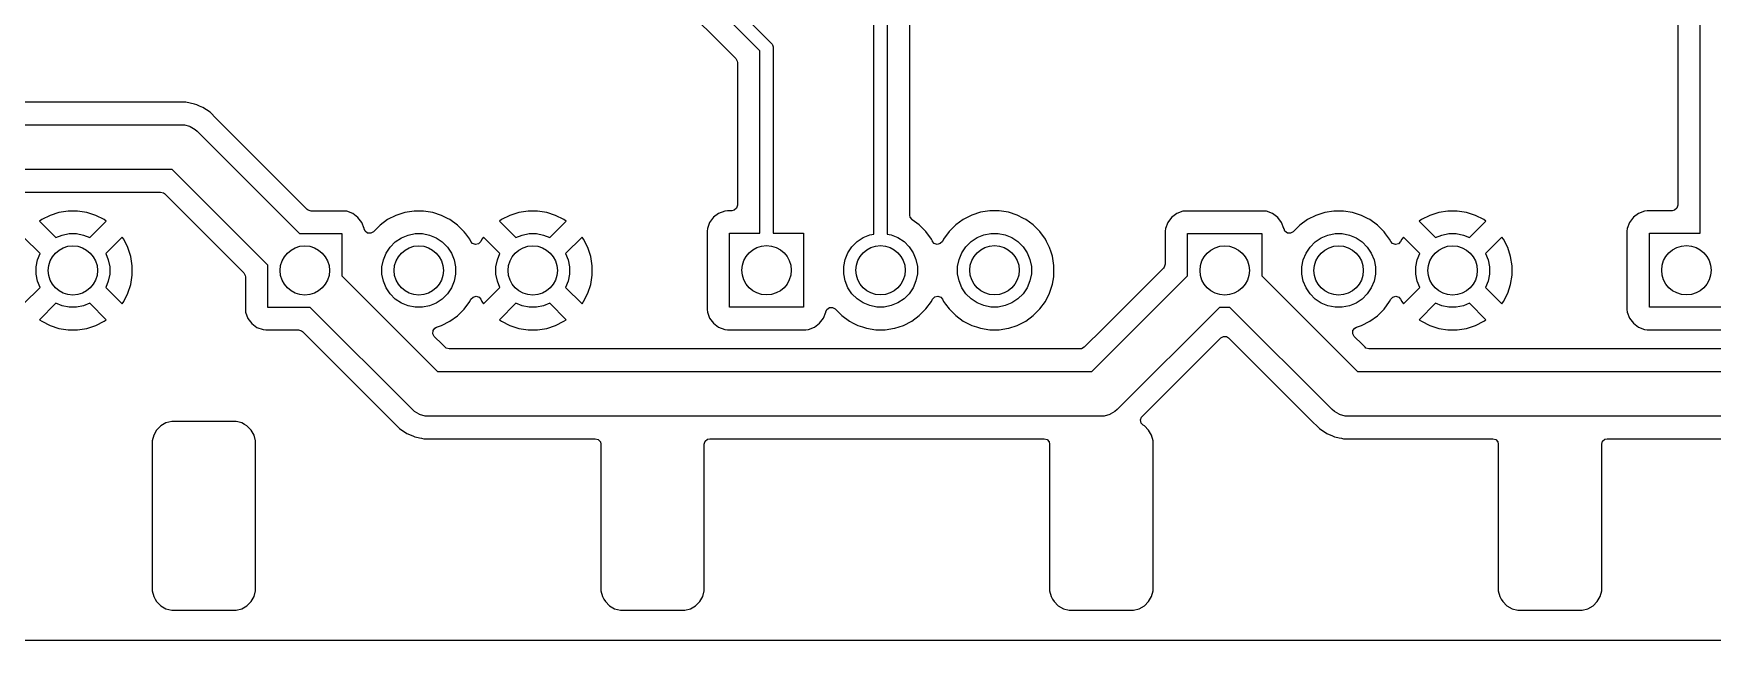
# Model space of a CAD drawing. Extents: x 103 to 241, y -131 to -73.
# Drawn here: x 150.2 to 187.62, y -131.5 to -117.97 of the extents above; entities that cross this region are included whole.
import ezdxf

# ---------------------------------------------------------------- set-up
doc = ezdxf.new("R2010")
doc.units = 0
doc.layers.add('BLACK', color=7, linetype='CONTINUOUS')

msp = doc.modelspace()

# ---------------------------------------------------------------- linework, layer by layer
at = {"layer": 'BLACK', "linetype": 'CONTINUOUS'}
for p, q in [((187.35, -122.42), (187.35, -113.6)), ((186.8495, -114.163732), (186.8495, -121.7955)), ((166.39, -118.352132), (163.937868, -115.9)), ((164.106066, -115.643934), (166.646066, -118.183934)), ((163.766873, -116.436819), (165.853181, -118.523127)), ((168.93, -122.437724), (168.93, -117.642132)), ((169.23, -117.58), (169.23, -122.437724)), ((169.7305, -122.016025), (169.7305, -117.515928)), ((166.646066, -118.183934), (166.664721, -118.206664)), ((166.664721, -118.206664), (166.668759, -118.216414)), ((166.668759, -118.216414), (166.687118, -118.260736)), ((165.853181, -118.523127), (165.886666, -118.58445)), ((165.886666, -118.58445), (165.8895, -118.610808)), ((166.39, -122.42), (166.39, -118.352132)), ((166.687118, -118.260736), (166.69, -118.29)), ((166.69, -118.29), (166.69, -122.42)), ((165.8895, -118.610808), (165.8895, -121.7955)), ((153.598541, -119.4995), (130.921459, -119.4995)), ((153.598544, -119.4995), (153.598541, -119.4995)), ((153.695188, -119.518724), (153.598544, -119.4995)), ((153.791828, -119.537946), (153.695188, -119.518724)), ((153.791832, -119.537948), (153.791828, -119.537946)), ((153.791836, -119.537949), (153.791832, -119.537948)), ((153.845165, -119.560038), (153.791836, -119.537949)), ((153.901315, -119.583296), (153.845165, -119.560038)), ((153.973911, -119.613366), (153.901315, -119.583296)), ((153.97392, -119.613371), (153.973911, -119.613366)), ((154.13778, -119.722859), (153.97392, -119.613371)), ((154.137781, -119.72286), (154.13778, -119.722859)), ((154.137782, -119.722861), (154.137781, -119.72286)), ((154.277139, -119.862218), (154.137782, -119.722861)), ((131.02, -120), (153.5, -120)), ((153.5, -120), (153.565248, -120.004277)), ((153.565248, -120.004277), (153.565263, -120.004277)), ((153.565263, -120.004277), (153.677608, -120.03438)), ((153.677608, -120.03438), (153.691342, -120.03806)), ((153.691342, -120.03806), (153.804381, -120.103323)), ((153.804381, -120.103323), (153.804396, -120.103338)), ((153.804396, -120.103338), (153.853553, -120.146447)), ((154.277139, -119.862219), (154.277139, -119.862218)), ((154.284206, -119.869286), (154.277139, -119.862219)), ((154.284209, -119.869289), (154.284206, -119.869285)), ((154.284206, -119.869285), (154.284206, -119.869286)), ((156.303102, -121.888181), (154.284209, -119.869289)), ((153.853553, -120.146447), (156.132107, -122.425)), ((153.292894, -121), (131.227107, -121)), ((155.425, -123.132106), (153.292894, -121)), ((131.485783, -121.5005), (153.034218, -121.5005)), ((153.034218, -121.5005), (153.101257, -121.520185)), ((153.101257, -121.520185), (153.121899, -121.536819)), ((153.121899, -121.536819), (154.888181, -123.303102)), ((150.769727, -121.957626), (150.571372, -122.022075)), ((150.975721, -121.925), (150.769727, -121.957626)), ((151.184279, -121.925), (150.975721, -121.925)), ((151.390272, -121.957626), (151.184279, -121.925)), ((151.588627, -122.022075), (151.390272, -121.957626)), ((156.323744, -121.904815), (156.303102, -121.888181)), ((156.390783, -121.9245), (156.323744, -121.904815)), ((157.122865, -121.9245), (156.390783, -121.9245)), ((157.122873, -121.9245), (157.122865, -121.9245)), ((157.122881, -121.9245), (157.122873, -121.9245)), ((157.122883, -121.924501), (157.122881, -121.9245)), ((157.182483, -121.930908), (157.122883, -121.924501)), ((157.317328, -121.981202), (157.182482, -121.930908)), ((157.182482, -121.930908), (157.182483, -121.930908)), ((158.47961, -121.957137), (158.281179, -122.021612)), ((158.685676, -121.9245), (158.47961, -121.957137)), ((158.685681, -121.9245), (158.685676, -121.9245)), ((158.894319, -121.9245), (158.685681, -121.9245)), ((158.894324, -121.9245), (158.894319, -121.9245)), ((159.100389, -121.957137), (158.894324, -121.9245)), ((159.29882, -122.021612), (159.100389, -121.957137)), ((161.019727, -121.957626), (160.821372, -122.022075)), ((161.225721, -121.925), (161.019727, -121.957626)), ((161.434279, -121.925), (161.225721, -121.925)), ((161.640272, -121.957626), (161.434279, -121.925)), ((161.838627, -122.022075), (161.640272, -121.957626)), ((165.607516, -121.925908), (165.472671, -121.976202)), ((165.667123, -121.919501), (165.607516, -121.925908)), ((165.66713, -121.9195), (165.667123, -121.919501)), ((165.765501, -121.9195), (165.66713, -121.9195)), ((165.817011, -121.908294), (165.765501, -121.9195)), ((165.869815, -121.862539), (165.817011, -121.908294)), ((165.8895, -121.7955), (165.869815, -121.862539)), ((171.30961, -121.952137), (171.111179, -122.016612)), ((171.515676, -121.9195), (171.30961, -121.952137)), ((171.515681, -121.9195), (171.515676, -121.9195)), ((171.724319, -121.9195), (171.515681, -121.9195)), ((171.724324, -121.9195), (171.724319, -121.9195)), ((171.930389, -121.952137), (171.724324, -121.9195)), ((172.12882, -122.016612), (171.930389, -121.952137)), ((175.817516, -121.930908), (175.682671, -121.981202)), ((175.877123, -121.924501), (175.817516, -121.930908)), ((175.877129, -121.9245), (175.877123, -121.924501)), ((177.622864, -121.9245), (175.877129, -121.9245)), ((177.622873, -121.9245), (177.622864, -121.9245)), ((177.622881, -121.9245), (177.622873, -121.9245)), ((177.622883, -121.924501), (177.622881, -121.9245)), ((177.682483, -121.930908), (177.622883, -121.924501)), ((177.817328, -121.981202), (177.682482, -121.930908)), ((177.682482, -121.930908), (177.682483, -121.930908)), ((178.97961, -121.957137), (178.781179, -122.021612)), ((179.185676, -121.9245), (178.97961, -121.957137)), ((179.185681, -121.9245), (179.185676, -121.9245)), ((179.394319, -121.9245), (179.185681, -121.9245)), ((179.394324, -121.9245), (179.394319, -121.9245)), ((179.600389, -121.957137), (179.394324, -121.9245)), ((179.79882, -122.021612), (179.600389, -121.957137)), ((181.519727, -121.957626), (181.321372, -122.022075)), ((181.725721, -121.925), (181.519727, -121.957626)), ((181.934279, -121.925), (181.725721, -121.925)), ((182.140272, -121.957626), (181.934279, -121.925)), ((182.338627, -122.022075), (182.140272, -121.957626)), ((186.107516, -121.925908), (185.972671, -121.976202)), ((186.167123, -121.919501), (186.107516, -121.925908)), ((186.167129, -121.9195), (186.167123, -121.919501)), ((186.7255, -121.9195), (186.167129, -121.9195)), ((186.777011, -121.908294), (186.7255, -121.9195)), ((186.829815, -121.862539), (186.777011, -121.908294)), ((186.8495, -121.7955), (186.829815, -121.862539)), ((150.385552, -122.116757), (150.33618, -122.152627)), ((150.33618, -122.152627), (150.701613, -122.518059)), ((150.571372, -122.022075), (150.385552, -122.116757)), ((151.458386, -122.518059), (151.823819, -122.152627)), ((151.774451, -122.116759), (151.588627, -122.022075)), ((151.823819, -122.152627), (151.774451, -122.116759)), ((157.317335, -121.981206), (157.317328, -121.981202)), ((157.432544, -122.067452), (157.317335, -121.981206)), ((157.432547, -122.067455), (157.432544, -122.067452)), ((157.518793, -122.182664), (157.432547, -122.067455)), ((157.518797, -122.182671), (157.518793, -122.182664)), ((157.569092, -122.31752), (157.518797, -122.182671)), ((157.570876, -122.325068), (157.569092, -122.31752)), ((157.573515, -122.324444), (157.570876, -122.325068)), ((157.592478, -122.372662), (157.573515, -122.324444)), ((157.926496, -122.238964), (157.779426, -122.386034)), ((158.095285, -122.11633), (157.926496, -122.238964)), ((158.281179, -122.021612), (158.095285, -122.11633)), ((159.430687, -122.088802), (159.29882, -122.021612)), ((159.484714, -122.11633), (159.430687, -122.088802)), ((159.653505, -122.238965), (159.484714, -122.11633)), ((159.801035, -122.386495), (159.653505, -122.238965)), ((160.635552, -122.116757), (160.58618, -122.152627)), ((160.58618, -122.152627), (160.951613, -122.518059)), ((160.821372, -122.022075), (160.635552, -122.116757)), ((161.708386, -122.518059), (162.073819, -122.152627)), ((162.024451, -122.116759), (161.838627, -122.022075)), ((162.073819, -122.152627), (162.024451, -122.116759)), ((165.220908, -122.312517), (165.214501, -122.372116)), ((165.271202, -122.177671), (165.220908, -122.312517)), ((165.271206, -122.177664), (165.271202, -122.177671)), ((165.357452, -122.062455), (165.271206, -122.177664)), ((165.357455, -122.062452), (165.357452, -122.062455)), ((165.472664, -121.976206), (165.357455, -122.062452)), ((165.472671, -121.976202), (165.472664, -121.976206)), ((169.738949, -122.061012), (169.7305, -122.016025)), ((169.781614, -122.116343), (169.738949, -122.061012)), ((169.788496, -122.121343), (169.781614, -122.116343)), ((169.943505, -122.233965), (169.788496, -122.121343)), ((170.091035, -122.381495), (169.943505, -122.233965)), ((170.756493, -122.233966), (170.608966, -122.381493)), ((170.925285, -122.11133), (170.756493, -122.233966)), ((171.111179, -122.016612), (170.925285, -122.11133)), ((172.269052, -122.088064), (172.12882, -122.016612)), ((172.314714, -122.11133), (172.269052, -122.088064)), ((172.483505, -122.233965), (172.314714, -122.11133)), ((172.631035, -122.381495), (172.483505, -122.233965)), ((175.430908, -122.317517), (175.424501, -122.377116)), ((175.481202, -122.182671), (175.430908, -122.317517)), ((175.481206, -122.182664), (175.481202, -122.182671)), ((175.567452, -122.067455), (175.481206, -122.182664)), ((175.567455, -122.067452), (175.567452, -122.067455)), ((175.682664, -121.981206), (175.567455, -122.067452)), ((175.682671, -121.981202), (175.682664, -121.981206)), ((177.817335, -121.981206), (177.817328, -121.981202)), ((177.932544, -122.067452), (177.817335, -121.981206)), ((177.932547, -122.067455), (177.932544, -122.067452)), ((178.018793, -122.182664), (177.932547, -122.067455)), ((178.018797, -122.182671), (178.018793, -122.182664)), ((178.069092, -122.31752), (178.018797, -122.182671)), ((178.070876, -122.325068), (178.069092, -122.31752)), ((178.073515, -122.324444), (178.070876, -122.325068)), ((178.092478, -122.372662), (178.073515, -122.324444)), ((178.426496, -122.238964), (178.279426, -122.386034)), ((178.595285, -122.11633), (178.426496, -122.238964)), ((178.781179, -122.021612), (178.595285, -122.11633)), ((179.930687, -122.088802), (179.79882, -122.021612)), ((179.984714, -122.11633), (179.930687, -122.088802)), ((180.153505, -122.238965), (179.984714, -122.11633)), ((180.301035, -122.386495), (180.153505, -122.238965)), ((181.135552, -122.116757), (181.08618, -122.152627)), ((181.08618, -122.152627), (181.451613, -122.518059)), ((181.321372, -122.022075), (181.135552, -122.116757)), ((182.208386, -122.518059), (182.573819, -122.152627)), ((182.524451, -122.116759), (182.338627, -122.022075)), ((182.573819, -122.152627), (182.524451, -122.116759)), ((185.720908, -122.312517), (185.714501, -122.372116)), ((185.771202, -122.177671), (185.720908, -122.312517)), ((185.771206, -122.177664), (185.771202, -122.177671)), ((185.857452, -122.062455), (185.771206, -122.177664)), ((185.857455, -122.062452), (185.857452, -122.062455)), ((185.972664, -121.976206), (185.857455, -122.062452)), ((185.972671, -121.976202), (185.972664, -121.976206)), ((150.348059, -122.871612), (149.982627, -122.50618)), ((150.701613, -122.518059), (150.840515, -122.460524)), ((150.840515, -122.460524), (150.999136, -122.428973)), ((150.999136, -122.428973), (151.160864, -122.428973)), ((151.160864, -122.428973), (151.319485, -122.460524)), ((151.319485, -122.460524), (151.458386, -122.518059)), ((152.177371, -122.506179), (151.811939, -122.87161)), ((152.177372, -122.50618), (152.177371, -122.506179)), ((152.213236, -122.555543), (152.177372, -122.50618)), ((152.213244, -122.555556), (152.213236, -122.555543)), ((152.307924, -122.741372), (152.213244, -122.555556)), ((156.132107, -122.425), (157.075, -122.425)), ((157.075, -122.425), (157.075, -123.367893)), ((157.648411, -122.414534), (157.592478, -122.372662)), ((157.718103, -122.419518), (157.648411, -122.414534)), ((157.779426, -122.386034), (157.718103, -122.419518)), ((158.152266, -122.726626), (158.266626, -122.612266)), ((158.266626, -122.612266), (158.401098, -122.522415)), ((158.401098, -122.522415), (158.550515, -122.460524)), ((158.550515, -122.460524), (158.709136, -122.428973)), ((158.709136, -122.428973), (158.870864, -122.428973)), ((158.870864, -122.428973), (159.029485, -122.460524)), ((159.029485, -122.460524), (159.178902, -122.522415)), ((159.178902, -122.522415), (159.313374, -122.612266)), ((159.313374, -122.612266), (159.427734, -122.726626)), ((159.837334, -122.436456), (159.801035, -122.386495)), ((159.923671, -122.555287), (159.837334, -122.436456)), ((159.949796, -122.606561), (159.923671, -122.555287)), ((159.988834, -122.651615), (159.949796, -122.606561)), ((160.054969, -122.674153), (159.988834, -122.651615)), ((160.12279, -122.657358), (160.054969, -122.674153)), ((160.170765, -122.606563), (160.12279, -122.657358)), ((160.196755, -122.555555), (160.170765, -122.606563)), ((160.232627, -122.50618), (160.196755, -122.555555)), ((160.598059, -122.871612), (160.232627, -122.50618)), ((160.951613, -122.518059), (161.090515, -122.460524)), ((161.090515, -122.460524), (161.249136, -122.428973)), ((161.249136, -122.428973), (161.410864, -122.428973)), ((161.410864, -122.428973), (161.569485, -122.460524)), ((161.569485, -122.460524), (161.708386, -122.518059)), ((162.427371, -122.506179), (162.061939, -122.87161)), ((162.427372, -122.50618), (162.427371, -122.506179)), ((162.463236, -122.555543), (162.427372, -122.50618)), ((162.463244, -122.555556), (162.463236, -122.555543)), ((162.557924, -122.741372), (162.463244, -122.555556)), ((165.214501, -122.372116), (165.2145, -122.372135)), ((165.2145, -122.372135), (165.2145, -124.11787)), ((165.715, -124.07), (165.715, -122.42)), ((165.715, -122.42), (166.39, -122.42)), ((166.69, -122.42), (167.365, -122.42)), ((167.365, -122.42), (167.365, -124.07)), ((168.352415, -122.856098), (168.442266, -122.721626)), ((168.442266, -122.721626), (168.556626, -122.607266)), ((168.556626, -122.607266), (168.691098, -122.517415)), ((168.691098, -122.517415), (168.840515, -122.455524)), ((168.840515, -122.455524), (168.93, -122.437724)), ((169.23, -122.437724), (169.319485, -122.455524)), ((169.319485, -122.455524), (169.468902, -122.517415)), ((169.468902, -122.517415), (169.603374, -122.607266)), ((169.603374, -122.607266), (169.717734, -122.721626)), ((169.717734, -122.721626), (169.807585, -122.856098)), ((170.21367, -122.550286), (170.091035, -122.381495)), ((170.23761, -122.597271), (170.21367, -122.550286)), ((170.239515, -122.60101), (170.23761, -122.597271)), ((170.278555, -122.646064), (170.239515, -122.60101)), ((170.34469, -122.668601), (170.278555, -122.646064)), ((170.41251, -122.651806), (170.34469, -122.668601)), ((170.460485, -122.60101), (170.41251, -122.651806)), ((170.48633, -122.550285), (170.460485, -122.60101)), ((170.608966, -122.381493), (170.48633, -122.550285)), ((170.892415, -122.856098), (170.982266, -122.721626)), ((170.982266, -122.721626), (171.096626, -122.607266)), ((171.096626, -122.607266), (171.231098, -122.517415)), ((171.231098, -122.517415), (171.380515, -122.455524)), ((171.380515, -122.455524), (171.539136, -122.423973)), ((171.539136, -122.423973), (171.700864, -122.423973)), ((171.700864, -122.423973), (171.859485, -122.455524)), ((171.859485, -122.455524), (172.008902, -122.517415)), ((172.008902, -122.517415), (172.143374, -122.607266)), ((172.143374, -122.607266), (172.257734, -122.721626)), ((172.257734, -122.721626), (172.347585, -122.856098)), ((172.75367, -122.550286), (172.631035, -122.381495)), ((172.782343, -122.606561), (172.75367, -122.550286)), ((172.848387, -122.736179), (172.782343, -122.606561)), ((175.424501, -122.377116), (175.4245, -122.377135)), ((175.4245, -122.377135), (175.4245, -123.109216)), ((175.925, -123.367893), (175.925, -122.425)), ((175.925, -122.425), (177.575, -122.425)), ((177.575, -122.425), (177.575, -123.367893)), ((178.148411, -122.414534), (178.092478, -122.372662)), ((178.218103, -122.419518), (178.148411, -122.414534)), ((178.279426, -122.386034), (178.218103, -122.419518)), ((178.652266, -122.726626), (178.766626, -122.612266)), ((178.766626, -122.612266), (178.901098, -122.522415)), ((178.901098, -122.522415), (179.050515, -122.460524)), ((179.050515, -122.460524), (179.209136, -122.428973)), ((179.209136, -122.428973), (179.370864, -122.428973)), ((179.370864, -122.428973), (179.529485, -122.460524)), ((179.529485, -122.460524), (179.678902, -122.522415)), ((179.678902, -122.522415), (179.813374, -122.612266)), ((179.813374, -122.612266), (179.927734, -122.726626)), ((180.337334, -122.436456), (180.301035, -122.386495)), ((180.423671, -122.555287), (180.337334, -122.436456)), ((180.449796, -122.606561), (180.423671, -122.555287)), ((180.488834, -122.651615), (180.449796, -122.606561)), ((180.554969, -122.674153), (180.488834, -122.651615)), ((180.62279, -122.657358), (180.554969, -122.674153)), ((180.670765, -122.606563), (180.62279, -122.657358)), ((180.696755, -122.555555), (180.670765, -122.606563)), ((180.732627, -122.50618), (180.696755, -122.555555)), ((181.098059, -122.871612), (180.732627, -122.50618)), ((181.451613, -122.518059), (181.590515, -122.460524)), ((181.590515, -122.460524), (181.749136, -122.428973)), ((181.749136, -122.428973), (181.910864, -122.428973)), ((181.910864, -122.428973), (182.069485, -122.460524)), ((182.069485, -122.460524), (182.208386, -122.518059)), ((182.927371, -122.506179), (182.561939, -122.87161)), ((182.927372, -122.50618), (182.927371, -122.506179)), ((182.963236, -122.555543), (182.927372, -122.50618)), ((182.963244, -122.555556), (182.963236, -122.555543)), ((183.057924, -122.741372), (182.963244, -122.555556)), ((185.714501, -122.372116), (185.7145, -122.372135)), ((185.7145, -122.372135), (185.7145, -124.11787)), ((186.215, -124.07), (186.215, -122.42)), ((186.215, -122.42), (187.35, -122.42)), ((150.258973, -123.169136), (150.290524, -123.010515)), ((150.290524, -123.010515), (150.348059, -122.871612)), ((151.811939, -122.87161), (151.869476, -123.010515)), ((151.869476, -123.010515), (151.901027, -123.169136)), ((152.372373, -122.939727), (152.307924, -122.741372)), ((152.405, -123.14572), (152.372373, -122.939727)), ((157.968973, -123.169136), (158.000524, -123.010515)), ((158.000524, -123.010515), (158.062415, -122.861098)), ((158.062415, -122.861098), (158.152266, -122.726626)), ((159.427734, -122.726626), (159.517585, -122.861098)), ((159.517585, -122.861098), (159.579476, -123.010515)), ((159.579476, -123.010515), (159.611027, -123.169136)), ((160.508973, -123.169136), (160.540524, -123.010515)), ((160.540524, -123.010515), (160.598059, -122.871612)), ((162.061939, -122.87161), (162.119476, -123.010515)), ((162.119476, -123.010515), (162.151027, -123.169136)), ((162.622373, -122.939727), (162.557924, -122.741372)), ((162.655, -123.14572), (162.622373, -122.939727)), ((168.258973, -123.164136), (168.290524, -123.005515)), ((168.290524, -123.005515), (168.352415, -122.856098)), ((169.807585, -122.856098), (169.869476, -123.005515)), ((169.869476, -123.005515), (169.901027, -123.164136)), ((170.798973, -123.164136), (170.830524, -123.005515)), ((170.830524, -123.005515), (170.892415, -122.856098)), ((172.347585, -122.856098), (172.409476, -123.005515)), ((172.409476, -123.005515), (172.441027, -123.164136)), ((172.848387, -122.736181), (172.848387, -122.736179)), ((172.848389, -122.736184), (172.848387, -122.736181)), ((172.882948, -122.842545), (172.848389, -122.736184)), ((172.912862, -122.93461), (172.882948, -122.842545)), ((172.9455, -123.140675), (172.912862, -122.93461)), ((178.468973, -123.169136), (178.500524, -123.010515)), ((178.500524, -123.010515), (178.562415, -122.861098)), ((178.562415, -122.861098), (178.652266, -122.726626)), ((179.927734, -122.726626), (180.017585, -122.861098)), ((180.017585, -122.861098), (180.079476, -123.010515)), ((180.079476, -123.010515), (180.111027, -123.169136)), ((181.008973, -123.169136), (181.040524, -123.010515)), ((181.040524, -123.010515), (181.098059, -122.871612)), ((182.561939, -122.87161), (182.619476, -123.010515)), ((182.619476, -123.010515), (182.651027, -123.169136)), ((183.122373, -122.939727), (183.057924, -122.741372)), ((183.155, -123.14572), (183.122373, -122.939727)), ((150.258973, -123.330864), (150.258973, -123.169136)), ((150.290524, -123.489485), (150.258973, -123.330864)), ((151.901027, -123.330864), (151.869476, -123.489485)), ((151.901027, -123.169136), (151.901027, -123.330864)), ((152.372373, -123.560272), (152.405, -123.354279)), ((152.405, -123.354279), (152.405, -123.14572)), ((154.888181, -123.303102), (154.921666, -123.364425)), ((154.921666, -123.364425), (154.9245, -123.390783)), ((154.9245, -123.390783), (154.9245, -124.12287)), ((155.425, -124.075), (155.425, -123.132106)), ((157.075, -123.367893), (159.207107, -125.5)), ((157.968973, -123.330864), (157.968973, -123.169136)), ((158.000524, -123.489485), (157.968973, -123.330864)), ((159.611027, -123.330864), (159.579476, -123.489485)), ((159.611027, -123.169136), (159.611027, -123.330864)), ((160.508973, -123.330864), (160.508973, -123.169136)), ((160.540524, -123.489485), (160.508973, -123.330864)), ((162.151027, -123.330864), (162.119476, -123.489485)), ((162.151027, -123.169136), (162.151027, -123.330864)), ((162.622373, -123.560272), (162.655, -123.354279)), ((162.655, -123.354279), (162.655, -123.14572)), ((168.258973, -123.325864), (168.258973, -123.164136)), ((168.290524, -123.484485), (168.258973, -123.325864)), ((169.901027, -123.325864), (169.869476, -123.484485)), ((169.901027, -123.164136), (169.901027, -123.325864)), ((170.798973, -123.325864), (170.798973, -123.164136)), ((170.830524, -123.484485), (170.798973, -123.325864)), ((172.441027, -123.325864), (172.409476, -123.484485)), ((172.441027, -123.164136), (172.441027, -123.325864)), ((172.912862, -123.555389), (172.938933, -123.390783)), ((172.938933, -123.390783), (172.9455, -123.349324)), ((172.9455, -123.349324), (172.9455, -123.140675)), ((173.792894, -125.5), (175.925, -123.367893)), ((175.388181, -123.196897), (174.899969, -123.68511)), ((175.404815, -123.176255), (175.388181, -123.196897)), ((175.4245, -123.109216), (175.404815, -123.176255)), ((177.575, -123.367893), (179.707107, -125.5)), ((178.468973, -123.330864), (178.468973, -123.169136)), ((178.500524, -123.489485), (178.468973, -123.330864)), ((180.111027, -123.330864), (180.079476, -123.489485)), ((180.111027, -123.169136), (180.111027, -123.330864)), ((181.008973, -123.330864), (181.008973, -123.169136)), ((181.040524, -123.489485), (181.008973, -123.330864)), ((182.651027, -123.330864), (182.619476, -123.489485)), ((182.651027, -123.169136), (182.651027, -123.330864)), ((183.122373, -123.560272), (183.155, -123.354279)), ((183.155, -123.354279), (183.155, -123.14572)), ((149.982627, -123.993819), (150.348059, -123.628386)), ((150.348059, -123.628386), (150.290524, -123.489485)), ((151.869476, -123.489485), (151.81194, -123.628387)), ((151.81194, -123.628387), (152.177371, -123.993818)), ((152.21324, -123.944451), (152.307924, -123.758627)), ((152.307924, -123.758627), (152.372373, -123.560272)), ((158.062415, -123.638902), (158.000524, -123.489485)), ((158.152266, -123.773374), (158.062415, -123.638902)), ((158.266626, -123.887734), (158.152266, -123.773374)), ((159.427734, -123.773374), (159.313374, -123.887734)), ((159.517585, -123.638902), (159.427734, -123.773374)), ((159.579476, -123.489485), (159.517585, -123.638902)), ((159.949796, -123.893437), (159.997769, -123.842642)), ((159.997769, -123.842642), (160.06559, -123.825846)), ((160.06559, -123.825846), (160.131725, -123.848383)), ((160.232627, -123.993819), (160.598059, -123.628386)), ((160.598059, -123.628386), (160.540524, -123.489485)), ((162.119476, -123.489485), (162.06194, -123.628387)), ((162.06194, -123.628387), (162.427371, -123.993818)), ((162.46324, -123.944451), (162.557924, -123.758627)), ((162.557924, -123.758627), (162.622373, -123.560272)), ((168.352415, -123.633902), (168.290524, -123.484485)), ((168.442266, -123.768374), (168.352415, -123.633902)), ((168.556626, -123.882734), (168.442266, -123.768374)), ((169.717734, -123.768374), (169.603374, -123.882734)), ((169.807585, -123.633902), (169.717734, -123.768374)), ((169.869476, -123.484485), (169.807585, -123.633902)), ((170.239515, -123.88899), (170.287489, -123.838194)), ((170.287489, -123.838194), (170.35531, -123.821398)), ((170.35531, -123.821398), (170.421445, -123.843935)), ((170.421445, -123.843935), (170.460485, -123.88899)), ((170.892415, -123.633902), (170.830524, -123.484485)), ((170.982266, -123.768374), (170.892415, -123.633902)), ((171.096626, -123.882734), (170.982266, -123.768374)), ((172.257734, -123.768374), (172.143374, -123.882734)), ((172.347585, -123.633902), (172.257734, -123.768374)), ((172.409476, -123.484485), (172.347585, -123.633902)), ((172.75367, -123.939714), (172.848389, -123.753816)), ((172.848389, -123.753816), (172.912862, -123.555389)), ((174.899969, -123.68511), (174.047218, -124.537862)), ((178.562415, -123.638902), (178.500524, -123.489485)), ((178.652266, -123.773374), (178.562415, -123.638902)), ((178.766626, -123.887734), (178.652266, -123.773374)), ((179.927734, -123.773374), (179.813374, -123.887734)), ((180.017585, -123.638902), (179.927734, -123.773374)), ((180.079476, -123.489485), (180.017585, -123.638902)), ((180.449796, -123.893437), (180.497769, -123.842642)), ((180.497769, -123.842642), (180.56559, -123.825846)), ((180.56559, -123.825846), (180.631725, -123.848383)), ((180.732627, -123.993819), (181.098059, -123.628386)), ((181.098059, -123.628386), (181.040524, -123.489485)), ((182.619476, -123.489485), (182.56194, -123.628387)), ((182.56194, -123.628387), (182.927371, -123.993818)), ((182.96324, -123.944451), (183.057924, -123.758627)), ((183.057924, -123.758627), (183.122373, -123.560272)), ((150.701611, -123.981939), (150.336179, -124.347371)), ((150.840515, -124.039476), (150.701611, -123.981939)), ((150.999136, -124.071027), (150.840515, -124.039476)), ((151.160864, -124.071027), (150.999136, -124.071027)), ((151.319485, -124.039476), (151.160864, -124.071027)), ((151.458387, -123.98194), (151.319485, -124.039476)), ((151.823818, -124.347371), (151.458387, -123.98194)), ((152.177371, -123.993818), (152.177372, -123.993818)), ((152.177372, -123.993818), (152.21324, -123.944451)), ((154.9245, -124.12287), (154.924501, -124.122876)), ((154.924501, -124.122876), (154.930908, -124.182483)), ((154.930908, -124.182483), (154.981202, -124.317328)), ((156.367894, -124.075), (155.425, -124.075)), ((158.646446, -126.353553), (156.367894, -124.075)), ((158.401098, -123.977585), (158.266626, -123.887734)), ((158.550515, -124.039476), (158.401098, -123.977585)), ((158.709136, -124.071027), (158.550515, -124.039476)), ((158.870864, -124.071027), (158.709136, -124.071027)), ((159.029485, -124.039476), (158.870864, -124.071027)), ((159.178902, -123.977585), (159.029485, -124.039476)), ((159.313374, -123.887734), (159.178902, -123.977585)), ((159.653505, -124.261035), (159.801035, -124.113505)), ((159.801035, -124.113505), (159.92367, -123.944714)), ((159.92367, -123.944714), (159.949796, -123.893437)), ((160.131725, -123.848383), (160.170766, -123.893437)), ((160.170766, -123.893437), (160.196759, -123.944451)), ((160.196759, -123.944451), (160.232627, -123.993818)), ((160.232627, -123.993818), (160.232627, -123.993819)), ((160.951611, -123.981939), (160.586179, -124.347371)), ((161.090515, -124.039476), (160.951611, -123.981939)), ((161.249136, -124.071027), (161.090515, -124.039476)), ((161.410864, -124.071027), (161.249136, -124.071027)), ((161.569485, -124.039476), (161.410864, -124.071027)), ((161.708387, -123.98194), (161.569485, -124.039476)), ((162.073818, -124.347371), (161.708387, -123.98194)), ((162.427371, -123.993818), (162.427372, -123.993818)), ((162.427372, -123.993818), (162.46324, -123.944451)), ((165.2145, -124.11787), (165.214501, -124.117876)), ((165.214501, -124.117876), (165.220908, -124.177483)), ((165.220908, -124.177483), (165.271202, -124.312328)), ((167.365, -124.07), (165.715, -124.07)), ((167.808796, -124.312331), (167.859091, -124.177483)), ((167.859091, -124.177481), (167.860874, -124.169938)), ((167.859091, -124.177483), (167.859091, -124.177481)), ((167.860874, -124.169938), (167.863757, -124.170619)), ((167.863757, -124.170619), (167.885147, -124.118896)), ((167.885147, -124.118896), (167.942517, -124.079014)), ((167.942517, -124.079014), (168.01234, -124.07648)), ((168.01234, -124.07648), (168.069425, -124.108965)), ((168.069425, -124.108965), (168.216495, -124.256035)), ((168.691098, -123.972585), (168.556626, -123.882734)), ((168.840515, -124.034476), (168.691098, -123.972585)), ((168.999136, -124.066027), (168.840515, -124.034476)), ((169.160864, -124.066027), (168.999136, -124.066027)), ((169.319485, -124.034476), (169.160864, -124.066027)), ((169.468902, -123.972585), (169.319485, -124.034476)), ((169.603374, -123.882734), (169.468902, -123.972585)), ((169.943505, -124.256035), (170.091035, -124.108505)), ((170.091035, -124.108505), (170.21367, -123.939714)), ((170.21367, -123.939714), (170.239515, -123.88899)), ((170.460485, -123.88899), (170.486328, -123.939712)), ((170.486328, -123.939712), (170.530825, -124.000956)), ((170.530825, -124.000956), (170.608965, -124.108505)), ((170.608965, -124.108505), (170.756495, -124.256035)), ((171.231098, -123.972585), (171.096626, -123.882734)), ((171.380515, -124.034476), (171.231098, -123.972585)), ((171.539136, -124.066027), (171.380515, -124.034476)), ((171.700864, -124.066027), (171.539136, -124.066027)), ((171.859485, -124.034476), (171.700864, -124.066027)), ((172.008902, -123.972585), (171.859485, -124.034476)), ((172.143374, -123.882734), (172.008902, -123.972585)), ((172.483505, -124.256035), (172.631035, -124.108505)), ((172.631035, -124.108505), (172.75367, -123.939714)), ((176.632107, -124.075), (174.353553, -126.353553)), ((176.867894, -124.075), (176.632107, -124.075)), ((179.146446, -126.353553), (176.867894, -124.075)), ((178.901098, -123.977585), (178.766626, -123.887734)), ((179.050515, -124.039476), (178.901098, -123.977585)), ((179.209136, -124.071027), (179.050515, -124.039476)), ((179.370864, -124.071027), (179.209136, -124.071027)), ((179.529485, -124.039476), (179.370864, -124.071027)), ((179.678902, -123.977585), (179.529485, -124.039476)), ((179.813374, -123.887734), (179.678902, -123.977585)), ((180.153505, -124.261035), (180.301035, -124.113505)), ((180.301035, -124.113505), (180.42367, -123.944714)), ((180.42367, -123.944714), (180.449796, -123.893437)), ((180.631725, -123.848383), (180.670766, -123.893437)), ((180.670766, -123.893437), (180.696759, -123.944451)), ((180.696759, -123.944451), (180.732627, -123.993818)), ((180.732627, -123.993818), (180.732627, -123.993819)), ((181.451611, -123.981939), (181.086179, -124.347371)), ((181.590515, -124.039476), (181.451611, -123.981939)), ((181.749136, -124.071027), (181.590515, -124.039476)), ((181.910864, -124.071027), (181.749136, -124.071027)), ((182.069485, -124.039476), (181.910864, -124.071027)), ((182.208387, -123.98194), (182.069485, -124.039476)), ((182.573818, -124.347371), (182.208387, -123.98194)), ((182.927371, -123.993818), (182.927372, -123.993818)), ((182.927372, -123.993818), (182.96324, -123.944451)), ((185.7145, -124.11787), (185.714501, -124.117876)), ((185.714501, -124.117876), (185.720908, -124.177483)), ((185.720908, -124.177483), (185.771202, -124.312328)), ((187.865, -124.07), (186.215, -124.07)), ((150.336179, -124.347371), (150.33618, -124.347372)), ((150.33618, -124.347372), (150.385543, -124.383236)), ((150.385543, -124.383236), (150.385556, -124.383244)), ((150.385556, -124.383244), (150.571372, -124.477924)), ((150.571372, -124.477924), (150.769727, -124.542373)), ((150.769727, -124.542373), (150.975721, -124.575)), ((150.975721, -124.575), (151.184279, -124.575)), ((151.184279, -124.575), (151.390272, -124.542373)), ((151.390272, -124.542373), (151.588627, -124.477924)), ((151.588627, -124.477924), (151.774451, -124.38324)), ((151.774451, -124.38324), (151.823818, -124.347372)), ((151.823818, -124.347372), (151.823818, -124.347371)), ((154.981202, -124.317328), (154.981206, -124.317335)), ((154.981206, -124.317335), (155.067452, -124.432544)), ((155.067452, -124.432544), (155.067455, -124.432547)), ((155.067455, -124.432547), (155.182664, -124.518793)), ((155.182664, -124.518793), (155.182671, -124.518797)), ((155.182671, -124.518797), (155.317517, -124.569091)), ((155.317517, -124.569091), (155.317516, -124.569091)), ((155.317516, -124.569091), (155.324444, -124.569835)), ((155.324444, -124.569835), (155.377127, -124.5755)), ((155.377127, -124.5755), (156.109217, -124.575499)), ((156.109217, -124.575499), (156.176256, -124.595183)), ((159.102352, -124.659594), (159.107336, -124.589903)), ((159.107336, -124.589903), (159.149207, -124.533969)), ((159.149207, -124.533969), (159.185199, -124.515305)), ((159.185199, -124.515305), (159.298816, -124.478389)), ((159.298816, -124.478389), (159.484714, -124.38367)), ((159.484714, -124.38367), (159.653505, -124.261035)), ((160.586179, -124.347371), (160.58618, -124.347372)), ((160.58618, -124.347372), (160.635543, -124.383236)), ((160.635543, -124.383236), (160.635556, -124.383244)), ((160.635556, -124.383244), (160.821372, -124.477924)), ((160.821372, -124.477924), (161.019727, -124.542373)), ((161.019727, -124.542373), (161.225721, -124.575)), ((161.225721, -124.575), (161.434279, -124.575)), ((161.434279, -124.575), (161.640272, -124.542373)), ((161.640272, -124.542373), (161.838627, -124.477924)), ((161.838627, -124.477924), (162.024451, -124.38324)), ((162.024451, -124.38324), (162.073818, -124.347372)), ((162.073818, -124.347372), (162.073818, -124.347371)), ((165.271202, -124.312328), (165.271206, -124.312335)), ((165.271206, -124.312335), (165.357452, -124.427544)), ((165.357452, -124.427544), (165.357455, -124.427547)), ((165.357455, -124.427547), (165.472664, -124.513793)), ((165.472664, -124.513793), (165.472671, -124.513797)), ((165.472671, -124.513797), (165.607517, -124.564091)), ((165.607517, -124.564091), (165.607516, -124.564091)), ((165.607516, -124.564091), (165.614444, -124.564835)), ((165.614444, -124.564835), (165.667127, -124.5705)), ((165.667127, -124.5705), (167.412872, -124.570499)), ((167.412872, -124.570499), (167.472483, -124.564091)), ((167.472483, -124.564091), (167.607331, -124.513796)), ((167.607331, -124.513796), (167.722546, -124.427546)), ((167.722546, -124.427546), (167.808796, -124.312331)), ((168.216495, -124.256035), (168.385286, -124.37867)), ((168.385286, -124.37867), (168.473116, -124.423421)), ((168.473116, -124.423421), (168.571179, -124.473387)), ((168.571179, -124.473387), (168.571181, -124.473387)), ((168.571181, -124.473387), (168.571184, -124.473389)), ((168.571184, -124.473389), (168.677545, -124.507948)), ((168.677545, -124.507948), (168.76961, -124.537862)), ((168.76961, -124.537862), (168.975676, -124.5705)), ((168.975676, -124.5705), (168.975681, -124.5705)), ((168.975681, -124.5705), (169.184324, -124.5705)), ((169.184324, -124.5705), (169.390389, -124.537862)), ((169.390389, -124.537862), (169.40237, -124.533969)), ((169.40237, -124.533969), (169.588816, -124.473389)), ((169.588816, -124.473389), (169.774714, -124.37867)), ((169.774714, -124.37867), (169.943505, -124.256035)), ((170.756495, -124.256035), (170.925286, -124.37867)), ((170.925286, -124.37867), (171.013116, -124.423421)), ((171.013116, -124.423421), (171.111179, -124.473387)), ((171.111179, -124.473387), (171.111181, -124.473387)), ((171.111181, -124.473387), (171.111184, -124.473389)), ((171.111184, -124.473389), (171.217545, -124.507948)), ((171.217545, -124.507948), (171.30961, -124.537862)), ((171.30961, -124.537862), (171.515676, -124.5705)), ((171.515676, -124.5705), (171.515681, -124.5705)), ((171.515681, -124.5705), (171.724324, -124.5705)), ((171.724324, -124.5705), (171.930389, -124.537862)), ((171.930389, -124.537862), (171.94237, -124.533969)), ((171.94237, -124.533969), (172.128816, -124.473389)), ((172.128816, -124.473389), (172.314714, -124.37867)), ((172.314714, -124.37867), (172.483505, -124.256035)), ((174.047218, -124.537862), (173.621899, -124.963181)), ((179.602352, -124.659594), (179.607336, -124.589903)), ((179.607336, -124.589903), (179.649207, -124.533969)), ((179.649207, -124.533969), (179.685199, -124.515305)), ((179.685199, -124.515305), (179.798816, -124.478389)), ((179.798816, -124.478389), (179.984714, -124.38367)), ((179.984714, -124.38367), (180.153505, -124.261035)), ((181.086179, -124.347371), (181.08618, -124.347372)), ((181.08618, -124.347372), (181.135543, -124.383236)), ((181.135543, -124.383236), (181.135556, -124.383244)), ((181.135556, -124.383244), (181.321372, -124.477924)), ((181.321372, -124.477924), (181.519727, -124.542373)), ((181.519727, -124.542373), (181.725721, -124.575)), ((181.725721, -124.575), (181.934279, -124.575)), ((181.934279, -124.575), (182.140272, -124.542373)), ((182.140272, -124.542373), (182.338627, -124.477924)), ((182.338627, -124.477924), (182.524451, -124.38324)), ((182.524451, -124.38324), (182.573818, -124.347372)), ((182.573818, -124.347372), (182.573818, -124.347371)), ((185.771202, -124.312328), (185.771206, -124.312335)), ((185.771206, -124.312335), (185.857452, -124.427544)), ((185.857452, -124.427544), (185.857455, -124.427547)), ((185.857455, -124.427547), (185.972664, -124.513793)), ((185.972664, -124.513793), (185.972671, -124.513797)), ((185.972671, -124.513797), (186.107517, -124.564091)), ((186.107517, -124.564091), (186.107516, -124.564091)), ((186.107516, -124.564091), (186.114444, -124.564835)), ((186.114444, -124.564835), (186.167127, -124.5705)), ((186.167127, -124.5705), (187.912872, -124.570499)), ((156.176256, -124.595183), (156.196897, -124.611817)), ((156.196897, -124.611817), (158.22286, -126.637781)), ((159.135836, -124.720916), (159.102352, -124.659594)), ((159.311244, -124.896323), (159.135836, -124.720916)), ((159.378102, -124.963181), (159.311244, -124.896323)), ((159.398744, -124.979815), (159.378102, -124.963181)), ((173.621899, -124.963181), (173.560576, -124.996666)), ((174.908172, -126.506746), (176.662322, -124.752597)), ((176.662322, -124.752597), (176.723641, -124.719115)), ((176.723641, -124.719115), (176.793333, -124.724099)), ((176.793333, -124.724099), (176.837679, -124.752599)), ((176.837679, -124.752599), (178.72286, -126.637781)), ((179.635836, -124.720916), (179.602352, -124.659594)), ((179.811244, -124.896323), (179.635836, -124.720916)), ((179.878102, -124.963181), (179.811244, -124.896323)), ((179.898744, -124.979815), (179.878102, -124.963181)), ((159.465783, -124.9995), (159.398744, -124.979815)), ((173.534218, -124.9995), (159.465783, -124.9995)), ((173.560576, -124.996666), (173.534218, -124.9995)), ((179.965783, -124.9995), (179.898744, -124.979815)), ((194.034218, -124.9995), (179.965783, -124.9995)), ((159.207107, -125.5), (173.792894, -125.5)), ((179.707107, -125.5), (194.292894, -125.5)), ((158.69561, -126.396668), (158.646446, -126.353553)), ((158.695619, -126.396677), (158.69561, -126.396668)), ((158.800926, -126.457476), (158.695619, -126.396677)), ((158.808658, -126.46194), (158.800926, -126.457476)), ((158.934737, -126.495723), (158.808658, -126.46194)), ((174.191342, -126.46194), (174.065263, -126.495723)), ((174.199074, -126.457476), (174.191342, -126.46194)), ((174.304381, -126.396677), (174.199074, -126.457476)), ((174.304396, -126.396661), (174.304381, -126.396677)), ((174.353553, -126.353553), (174.304396, -126.396661)), ((179.19561, -126.396668), (179.146446, -126.353553)), ((179.195619, -126.396677), (179.19561, -126.396668)), ((179.300926, -126.457476), (179.195619, -126.396677)), ((179.308658, -126.46194), (179.300926, -126.457476)), ((179.434737, -126.495723), (179.308658, -126.46194)), ((152.9475, -126.809686), (152.881608, -126.923812)), ((152.947502, -126.809683), (152.9475, -126.809686)), ((153.040683, -126.716502), (152.947502, -126.809683)), ((153.040686, -126.7165), (153.040683, -126.716502)), ((153.154812, -126.650608), (153.040686, -126.7165)), ((153.282108, -126.6165), (153.154812, -126.650608)), ((153.413892, -126.6165), (153.282108, -126.6165)), ((154.717892, -126.6165), (153.413892, -126.6165)), ((154.759195, -126.627567), (154.717892, -126.6165)), ((154.845187, -126.650608), (154.759195, -126.627567)), ((154.90225, -126.683554), (154.845187, -126.650608)), ((154.959314, -126.7165), (154.90225, -126.683554)), ((155.0525, -126.809686), (154.959314, -126.7165)), ((155.118392, -126.923814), (155.0525, -126.809686)), ((158.22286, -126.637781), (158.222861, -126.637782)), ((158.222861, -126.637782), (158.301579, -126.7165)), ((158.301579, -126.7165), (158.362219, -126.77714)), ((158.362219, -126.77714), (158.526079, -126.886628)), ((158.934752, -126.495723), (158.934737, -126.495723)), ((159, -126.5), (158.934752, -126.495723)), ((174, -126.5), (159, -126.5)), ((174.065248, -126.495723), (174, -126.5)), ((174.065263, -126.495723), (174.065248, -126.495723)), ((174.872424, -126.58263), (174.898392, -126.517766)), ((174.885646, -126.651237), (174.872424, -126.58263)), ((174.93386, -126.701804), (174.885646, -126.651237)), ((174.898392, -126.517766), (174.908172, -126.506746)), ((174.959314, -126.7165), (174.93386, -126.701804)), ((175.0525, -126.809686), (174.959314, -126.7165)), ((175.118392, -126.923814), (175.0525, -126.809686)), ((178.72286, -126.637781), (178.722861, -126.637782)), ((178.722861, -126.637782), (178.801579, -126.7165)), ((178.801579, -126.7165), (178.862219, -126.77714)), ((178.862219, -126.77714), (179.026079, -126.886628)), ((179.434752, -126.495723), (179.434737, -126.495723)), ((179.5, -126.5), (179.434752, -126.495723)), ((194.5, -126.5), (179.5, -126.5)), ((152.881608, -126.923812), (152.8475, -127.051108)), ((152.8475, -127.051108), (152.8475, -130.391891)), ((155.1525, -127.051108), (155.118392, -126.923814)), ((155.1525, -130.391892), (155.1525, -127.051108)), ((158.526079, -126.886628), (158.526092, -126.886635)), ((158.526092, -126.886635), (158.654833, -126.939961)), ((158.654833, -126.939961), (158.697744, -126.957735)), ((158.697744, -126.957735), (158.708164, -126.962051)), ((158.708164, -126.962051), (158.804812, -126.981275)), ((158.804812, -126.981275), (158.853135, -126.990887)), ((158.853135, -126.990887), (158.901458, -127.0005)), ((158.901458, -127.0005), (158.901459, -127.0005)), ((158.901459, -127.0005), (158.90146, -127.0005)), ((158.90146, -127.0005), (159.09854, -127.0005)), ((159.09854, -127.0005), (162.7235, -127.0005)), ((162.7235, -127.0005), (162.790539, -127.020185)), ((162.790539, -127.020185), (162.836294, -127.072989)), ((162.836294, -127.072989), (162.8475, -127.1245)), ((162.8475, -127.1245), (162.8475, -130.391891)), ((165.1525, -127.1245), (165.172185, -127.057461)), ((165.1525, -130.391892), (165.1525, -127.1245)), ((165.172185, -127.057461), (165.224989, -127.011706)), ((165.224989, -127.011706), (165.2765, -127.0005)), ((165.2765, -127.0005), (172.7235, -127.0005)), ((172.7235, -127.0005), (172.790539, -127.020185)), ((172.790539, -127.020185), (172.836294, -127.072989)), ((172.836294, -127.072989), (172.8475, -127.1245)), ((172.8475, -127.1245), (172.8475, -130.391891)), ((175.1525, -127.051108), (175.118392, -126.923814)), ((175.1525, -130.391892), (175.1525, -127.051108)), ((179.026079, -126.886628), (179.026092, -126.886635)), ((179.026092, -126.886635), (179.154833, -126.939961)), ((179.154833, -126.939961), (179.197744, -126.957735)), ((179.197744, -126.957735), (179.208164, -126.962051)), ((179.208164, -126.962051), (179.304812, -126.981275)), ((179.304812, -126.981275), (179.353135, -126.990887)), ((179.353135, -126.990887), (179.401458, -127.0005)), ((179.401458, -127.0005), (179.401459, -127.0005)), ((179.401459, -127.0005), (179.40146, -127.0005)), ((179.40146, -127.0005), (179.59854, -127.0005)), ((179.59854, -127.0005), (182.7235, -127.0005)), ((182.7235, -127.0005), (182.790539, -127.020185)), ((182.790539, -127.020185), (182.836294, -127.072989)), ((182.836294, -127.072989), (182.8475, -127.1245)), ((182.8475, -127.1245), (182.8475, -130.391891)), ((185.1525, -127.1245), (185.172185, -127.057461)), ((185.1525, -130.391892), (185.1525, -127.1245)), ((185.172185, -127.057461), (185.224989, -127.011706)), ((185.224989, -127.011706), (185.2765, -127.0005)), ((185.2765, -127.0005), (193.7235, -127.0005)), ((152.8475, -130.391891), (152.881608, -130.519187)), ((152.881608, -130.519187), (152.914554, -130.57625)), ((152.914554, -130.57625), (152.9475, -130.633314)), ((155.0525, -130.633314), (155.118392, -130.519186)), ((155.118392, -130.519186), (155.1525, -130.391892)), ((162.8475, -130.391891), (162.881608, -130.519187)), ((162.881608, -130.519187), (162.914554, -130.57625)), ((162.914554, -130.57625), (162.9475, -130.633314)), ((165.0525, -130.633314), (165.118392, -130.519186)), ((165.118392, -130.519186), (165.1525, -130.391892)), ((172.8475, -130.391891), (172.881608, -130.519187)), ((172.881608, -130.519187), (172.914554, -130.57625)), ((172.914554, -130.57625), (172.9475, -130.633314)), ((175.0525, -130.633314), (175.118392, -130.519186)), ((175.118392, -130.519186), (175.1525, -130.391892)), ((182.8475, -130.391891), (182.881608, -130.519187)), ((182.881608, -130.519187), (182.914554, -130.57625)), ((182.914554, -130.57625), (182.9475, -130.633314)), ((185.0525, -130.633314), (185.118392, -130.519186)), ((185.118392, -130.519186), (185.1525, -130.391892)), ((152.9475, -130.633314), (153.040686, -130.7265)), ((153.040686, -130.7265), (153.154814, -130.792392)), ((153.154814, -130.792392), (153.282108, -130.8265)), ((153.282108, -130.8265), (153.28211, -130.8265)), ((153.28211, -130.8265), (154.71789, -130.8265)), ((154.71789, -130.8265), (154.717892, -130.8265)), ((154.717892, -130.8265), (154.845186, -130.792392)), ((154.845186, -130.792392), (154.959314, -130.7265)), ((154.959314, -130.7265), (155.0525, -130.633314)), ((162.9475, -130.633314), (163.040686, -130.7265)), ((163.040686, -130.7265), (163.154814, -130.792392)), ((163.154814, -130.792392), (163.282108, -130.8265)), ((163.282108, -130.8265), (163.28211, -130.8265)), ((163.28211, -130.8265), (164.71789, -130.8265)), ((164.71789, -130.8265), (164.717892, -130.8265)), ((164.717892, -130.8265), (164.845186, -130.792392)), ((164.845186, -130.792392), (164.959314, -130.7265)), ((164.959314, -130.7265), (165.0525, -130.633314)), ((172.9475, -130.633314), (173.040686, -130.7265)), ((173.040686, -130.7265), (173.154814, -130.792392)), ((173.154814, -130.792392), (173.282108, -130.8265)), ((173.282108, -130.8265), (173.28211, -130.8265)), ((173.28211, -130.8265), (174.71789, -130.8265)), ((174.71789, -130.8265), (174.717892, -130.8265)), ((174.717892, -130.8265), (174.845186, -130.792392)), ((174.845186, -130.792392), (174.959314, -130.7265)), ((174.959314, -130.7265), (175.0525, -130.633314)), ((182.9475, -130.633314), (183.040686, -130.7265)), ((183.040686, -130.7265), (183.154814, -130.792392)), ((183.154814, -130.792392), (183.282108, -130.8265)), ((183.282108, -130.8265), (183.28211, -130.8265)), ((183.28211, -130.8265), (184.71789, -130.8265)), ((184.71789, -130.8265), (184.717892, -130.8265)), ((184.717892, -130.8265), (184.845186, -130.792392)), ((184.845186, -130.792392), (184.959314, -130.7265)), ((184.959314, -130.7265), (185.0525, -130.633314)), ((241.1255, -131.4995), (107.1245, -131.4995))]:
    msp.add_line(p, q, dxfattribs=at)
at = {"layer": 'BLACK'}
for centre in [(151.08, -123.25), (156.25, -123.25), (158.79, -123.25), (161.33, -123.25), (166.54, -123.245), (169.08, -123.245), (171.62, -123.245), (176.75, -123.25), (179.29, -123.25), (181.83, -123.25), (187.04, -123.245)]:
    msp.add_circle(centre, 0.55, dxfattribs=at)

doc.saveas('drawing.dxf')
